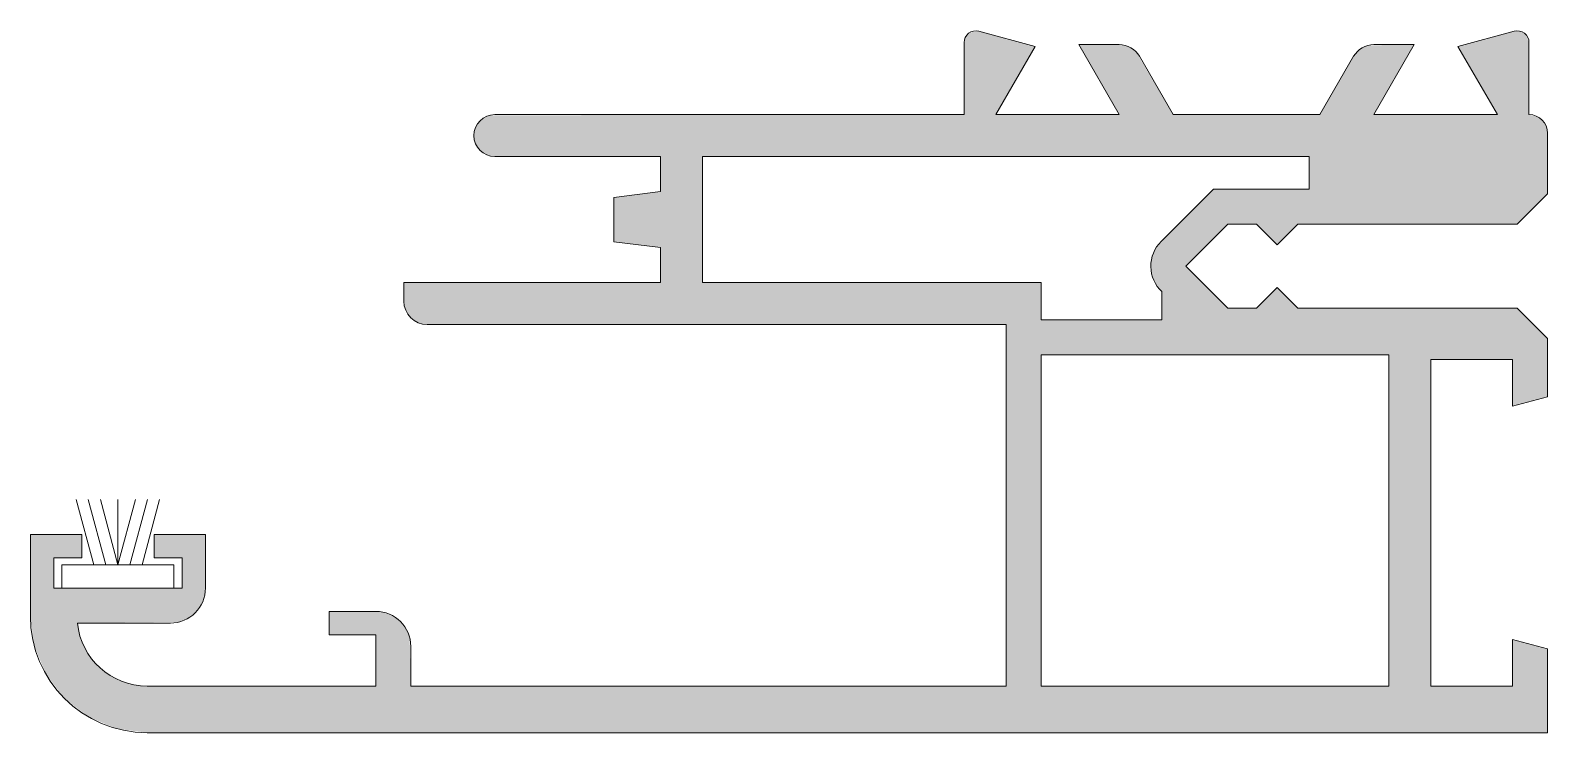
# Model space of a CAD drawing. Header units: metres. Extents: x -65 to 0, y 0 to 30.1.
import ezdxf

# ---------------------------------------------------------------- set-up
doc = ezdxf.new("R2010")
doc.units = ezdxf.units.M
doc.layers.add('A-DETL-GENF', color=92, linetype='Continuous', lineweight=18)

# ---------------------------------------------------------------- blocks, each defined once
blk = doc.blocks.new('31 Solarlux p_03 - 31Solarlux p_03-V25-00_0 Basismaterialen')
at = {"layer": 'A-DETL-GENF'}
h = blk.add_hatch(color=256, dxfattribs=at)
h.paths.add_polyline_path([(-1.3, 30.089), (-1.429, 30.072), (-3.843, 29.426), (-2.154, 26.5), (-7.446, 26.5), (-5.714, 29.5), (-7.705, 29.466), (-7.946, 29.366), (-8.154, 29.207), (-8.492, 28.69), (-9.756, 26.5), (-16.044, 26.5), (-17.646, 29.207), (-17.854, 29.366), (-18.095, 29.466), (-18.354, 29.5), (-20.086, 29.5), (-18.354, 26.5), (-23.646, 26.5), (-21.957, 29.426), (-24.371, 30.072), (-24.75, 30.022), (-24.933, 29.839), (-25, 29.589), (-25, 26.5), (-45.333, 26.469), (-45.55, 26.379), (-45.736, 26.236), (-45.879, 26.05), (-45.969, 25.833), (-46, 25.6), (-45.969, 25.367), (-45.879, 25.15), (-45.736, 24.964), (-45.55, 24.821), (-45.333, 24.731), (-45.1, 24.7), (-38, 24.7), (-38, 23.2), (-40, 22.95), (-40, 21.05), (-38, 20.8), (-38, 19.3), (-49, 19.3), (-48.966, 18.241), (-48.866, 18), (-48.707, 17.793), (-48.5, 17.634), (-48.259, 17.534), (-48, 17.5), (-23.2, 17.5), (-23.2, 2), (-48.7, 2), (-48.751, 4.088), (-48.901, 4.45), (-49.139, 4.761), (-49.45, 4.999), (-49.812, 5.149), (-50.2, 5.2), (-52.2, 5.2), (-52.2, 4.2), (-50.2, 4.2), (-50.2, 2), (-60, 2), (-60.728, 2.09), (-61.412, 2.353), (-62.012, 2.775), (-62.492, 3.33), (-62.823, 3.985), (-62.985, 4.7), (-58.612, 4.751), (-58.25, 4.901), (-57.939, 5.139), (-57.701, 5.45), (-57.551, 5.812), (-57.5, 6.2), (-57.5, 8.5), (-59.7, 8.5), (-59.7, 7.5), (-58.5, 7.5), (-58.5, 6.2), (-64, 6.2), (-64, 7.5), (-62.8, 7.5), (-62.8, 8.5), (-65, 8.5), (-65, 5), (-64.83, 3.706), (-64.33, 2.5), (-63.536, 1.464), (-62.5, 0.67), (-61.294, 0.17), (-60, 0), (0, 0), (0, 3.598), (-1.5, 4), (-1.5, 2), (-5, 2), (-5, 16), (-1.5, 16), (-1.5, 14), (0, 14.402), (0, 16.9), (-1.3, 18.2), (-10.7, 18.2), (-11.583, 19.083), (-12.466, 18.2), (-13.7, 18.2), (-15.5, 20), (-13.7, 21.8), (-12.466, 21.8), (-11.583, 20.917), (-10.7, 21.8), (-1.3, 21.8), (0, 23.1), (0, 25.7), (-0.107, 26.1), (-0.4, 26.393), (-0.8, 26.5), (-0.8, 29.589), (-0.946, 29.943), (-1.171, 30.072)])
h.paths.add_polyline_path([(-10.212, 24.7), (-10.212, 23.3), (-14.321, 23.3), (-16.773, 20.793), (-16.92, 20.483), (-16.993, 20.149), (-16.987, 19.807), (-16.905, 19.474), (-16.749, 19.17), (-16.528, 18.908), (-16.528, 17.7), (-21.7, 17.7), (-21.7, 19.3), (-36.2, 19.3), (-36.2, 24.7)])
h.paths.add_polyline_path([(-6.8, 16.2), (-6.8, 2), (-21.7, 2), (-21.7, 16.2)])
for p, q in [((-21.957, 29.426), (-24.371, 30.072)), ((-1.429, 30.072), (-3.843, 29.426)), ((-25, 29.589), (-25, 26.5)), ((-23.646, 26.5), (-21.957, 29.426)), ((-18.354, 29.5), (-20.086, 29.5)), ((-20.086, 29.5), (-18.354, 26.5)), ((-7.446, 26.5), (-5.714, 29.5)), ((-5.714, 29.5), (-7.446, 29.5)), ((-3.843, 29.426), (-2.154, 26.5)), ((-0.8, 26.5), (-0.8, 29.589)), ((-16.044, 26.5), (-17.488, 29)), ((-8.312, 29), (-9.756, 26.5)), ((-25, 26.5), (-45.1, 26.5)), ((-18.354, 26.5), (-23.646, 26.5)), ((-9.756, 26.5), (-16.044, 26.5)), ((-2.154, 26.5), (-7.446, 26.5)), ((0, 23.1), (0, 25.7)), ((-45.1, 24.7), (-38, 24.7)), ((-38, 24.7), (-38, 23.2)), ((-36.2, 19.3), (-36.2, 24.7)), ((-36.2, 24.7), (-10.212, 24.7)), ((-10.212, 24.7), (-10.212, 23.3)), ((-38, 23.2), (-40, 22.95)), ((-40, 22.95), (-40, 21.05)), ((-14.321, 23.3), (-16.561, 21.061)), ((-10.212, 23.3), (-14.321, 23.3)), ((-1.3, 21.8), (0, 23.1)), ((-15.5, 20), (-13.7, 21.8)), ((-13.7, 21.8), (-12.466, 21.8)), ((-12.466, 21.8), (-11.583, 20.917)), ((-11.583, 20.917), (-10.7, 21.8)), ((-10.7, 21.8), (-1.3, 21.8)), ((-40, 21.05), (-38, 20.8)), ((-38, 20.8), (-38, 19.3)), ((-13.7, 18.2), (-15.5, 20)), ((-47.8, 19.3), (-49, 19.3)), ((-49, 19.3), (-49, 18.5)), ((-38, 19.3), (-47.8, 19.3)), ((-21.7, 19.3), (-36.2, 19.3)), ((-21.7, 17.7), (-21.7, 19.3)), ((-16.528, 18.908), (-16.528, 17.7)), ((-11.583, 19.083), (-12.466, 18.2)), ((-10.7, 18.2), (-11.583, 19.083)), ((-16.528, 17.7), (-21.7, 17.7)), ((-12.466, 18.2), (-13.7, 18.2)), ((-1.3, 18.2), (-10.7, 18.2)), ((0, 16.9), (-1.3, 18.2)), ((-48, 17.5), (-23.2, 17.5)), ((-23.2, 17.5), (-23.2, 2)), ((0, 14.402), (0, 16.9)), ((-21.7, 2), (-21.7, 16.2)), ((-21.7, 16.2), (-6.8, 16.2)), ((-6.8, 16.2), (-6.8, 2)), ((-5, 2), (-5, 16)), ((-5, 16), (-1.5, 16)), ((-1.5, 16), (-1.5, 14)), ((-1.5, 14), (0, 14.402)), ((-62.285, 7.2), (-63.036, 10)), ((-61.768, 7.2), (-62.518, 10)), ((-61.25, 7.2), (-62, 10)), ((-61.25, 7.2), (-61.25, 10)), ((-61.25, 7.2), (-60.5, 10)), ((-61.25, 7.2), (-60.5, 10)), ((-60.732, 7.2), (-59.982, 10)), ((-60.215, 7.2), (-59.464, 10)), ((-62.8, 8.5), (-65, 8.5)), ((-65, 8.5), (-65, 5)), ((-62.8, 7.5), (-62.8, 8.5)), ((-57.5, 8.5), (-59.7, 8.5)), ((-59.7, 8.5), (-59.7, 7.5)), ((-57.5, 6.2), (-57.5, 8.5)), ((-64, 6.2), (-64, 7.5)), ((-64, 7.5), (-62.8, 7.5)), ((-58.85, 7.2), (-63.65, 7.2)), ((-63.65, 7.2), (-63.65, 6.2)), ((-59.7, 7.5), (-58.5, 7.5)), ((-58.85, 6.2), (-58.85, 7.2)), ((-58.5, 7.5), (-58.5, 6.2)), ((-63.65, 6.2), (-64, 6.2)), ((-63.65, 6.2), (-58.85, 6.2)), ((-58.5, 6.2), (-58.85, 6.2)), ((-62.985, 4.7), (-59, 4.7)), ((-50.2, 5.2), (-52.2, 5.2)), ((-52.2, 5.2), (-52.2, 4.2)), ((-52.2, 4.2), (-50.2, 4.2)), ((-50.2, 4.2), (-50.2, 2)), ((0, 3.598), (-1.5, 4)), ((-1.5, 4), (-1.5, 2)), ((-48.7, 2), (-48.7, 3.7)), ((0, 0), (0, 3.598)), ((-50.2, 2), (-60, 2)), ((-23.2, 2), (-48.7, 2)), ((-6.8, 2), (-21.7, 2)), ((-1.5, 2), (-5, 2)), ((-60, 0), (0, 0))]:
    blk.add_line(p, q, dxfattribs=at)
for centre, radius, start, end in [((-24.5, 29.589), 0.5, 75, 180), ((-1.3, 29.589), 0.5, 360, 105), ((-18.354, 28.5), 1, 30, 90), ((-7.446, 28.5), 1, 90, 150), ((-45.1, 25.6), 0.9, 90, 270), ((-0.8, 25.7), 0.8, 360, 90), ((-15.5, 20), 1.5, 135, 226.71576), ((-48, 18.5), 1, 180, 270), ((-59, 6.2), 1.5, 270, 0), ((-50.2, 3.7), 1.5, 360, 90), ((-60, 5), 5, 180, 270), ((-60, 5), 3, 185.73917, 270)]:
    blk.add_arc(centre, radius, start, end, dxfattribs=at)

msp = doc.modelspace()

# ---------------------------------------------------------------- block references
msp.add_blockref('31 Solarlux p_03 - 31Solarlux p_03-V25-00_0 Basismaterialen', (0, 0))

doc.saveas('drawing.dxf')
